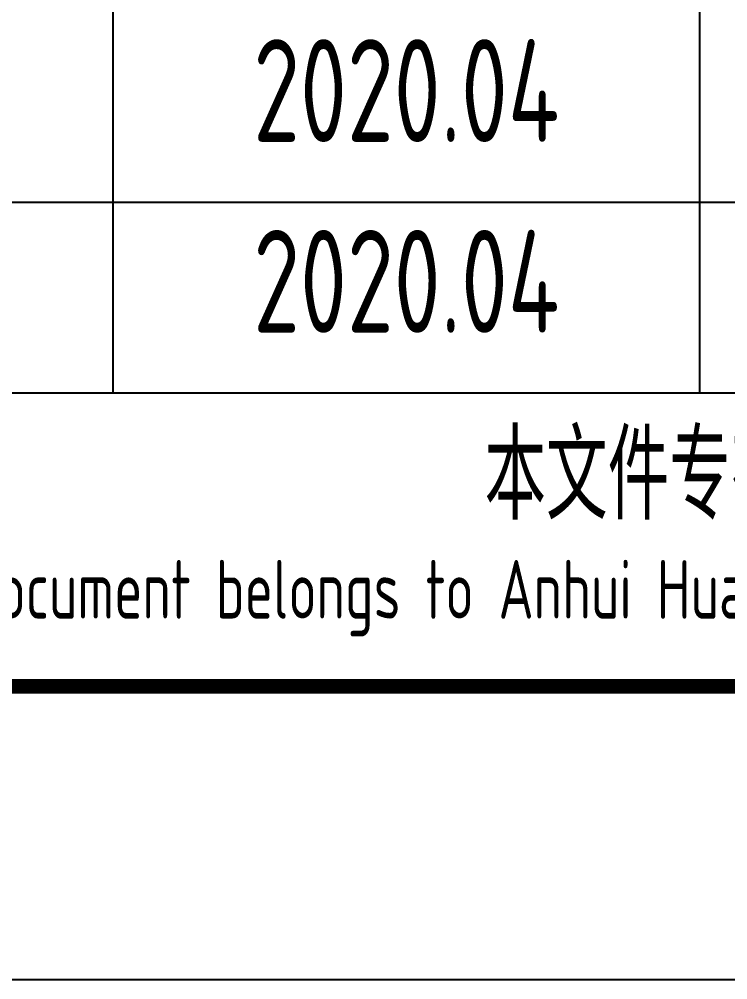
# Model space of a CAD drawing. Extents: x 9732137 to 18866768, y -962146 to 246094.
# Drawn here: x 9820636 to 9823052, y -464706 to -461433 of the extents above; entities that cross this region are included whole.
import ezdxf
from ezdxf.enums import TextEntityAlignment as Align

# ---------------------------------------------------------------- set-up
doc = ezdxf.new("R2010")
doc.units = 0
doc.header["$LTSCALE"] = 1000
doc.layers.get('0').update_dxf_attribs({"linetype": 'CONTINUOUS'})
doc.layers.add('BORDER', color=7, linetype='CONTINUOUS')
doc.styles.add('TSSD_Rein', font='Tssdeng.shx', dxfattribs={"width": 0.7, "bigfont": 'hztxt.shx'})

msp = doc.modelspace()

# ---------------------------------------------------------------- linework, layer by layer
for p, q in [((9820956.8, -462706.3), (9820956.8, -459456.3)), ((9820956.8, -462706.3), (9820956.8, -459456.3)), ((9822956.8, -462706.3), (9822956.8, -459456.3)), ((9817456.8, -462056.3), (9822956.8, -462056.3)), ((9822956.8, -462056.3), (9835456.8, -462056.3)), ((9817456.8, -462706.3), (9835456.8, -462706.3)), ((9817456.8, -463705.6), (9835456.8, -463705.6))]:
    msp.add_line(p, q)
at = {"layer": 'BORDER'}
msp.add_lwpolyline([(9777056.8, -464706.3), (9777056.8, -422706.3), (9836456.8, -422706.3), (9836456.8, -464706.3)], close=True, dxfattribs=at)
at = {"layer": 'BORDER', "const_width": 50}
msp.add_lwpolyline([(9779556.8, -463706.3), (9779556.8, -423706.3), (9835456.8, -423706.3), (9835456.8, -463706.3)], close=True, dxfattribs=at)

# ---------------------------------------------------------------- texts
at = {"style": 'TSSD_Rein', "width": 0.7}
for s, height, p in [('本文件专有权属安徽华东化工医药工程有限责任公司所有,未经许可不得复制或转让给第三方', 300, (9826456.8, -463006.3)), ('The proprietary right of this document belongs to Anhui Huadong Chemical And Medical Engineering  Co.,Ltd.  and any replication or transfer to the 3rd. side is forbidden without its permission. ', 200, (9826203.2, -463405.6))]:
    msp.add_text(s, height=height, dxfattribs=at).set_placement(p, align=Align.MIDDLE)
for p in [(9821956.1, -461676), (9821956.1, -462326)]:
    msp.add_attdef('2020.04', text='200320-02-040', height=350, dxfattribs=at).set_placement(p, align=Align.MIDDLE)

doc.saveas('drawing.dxf')
